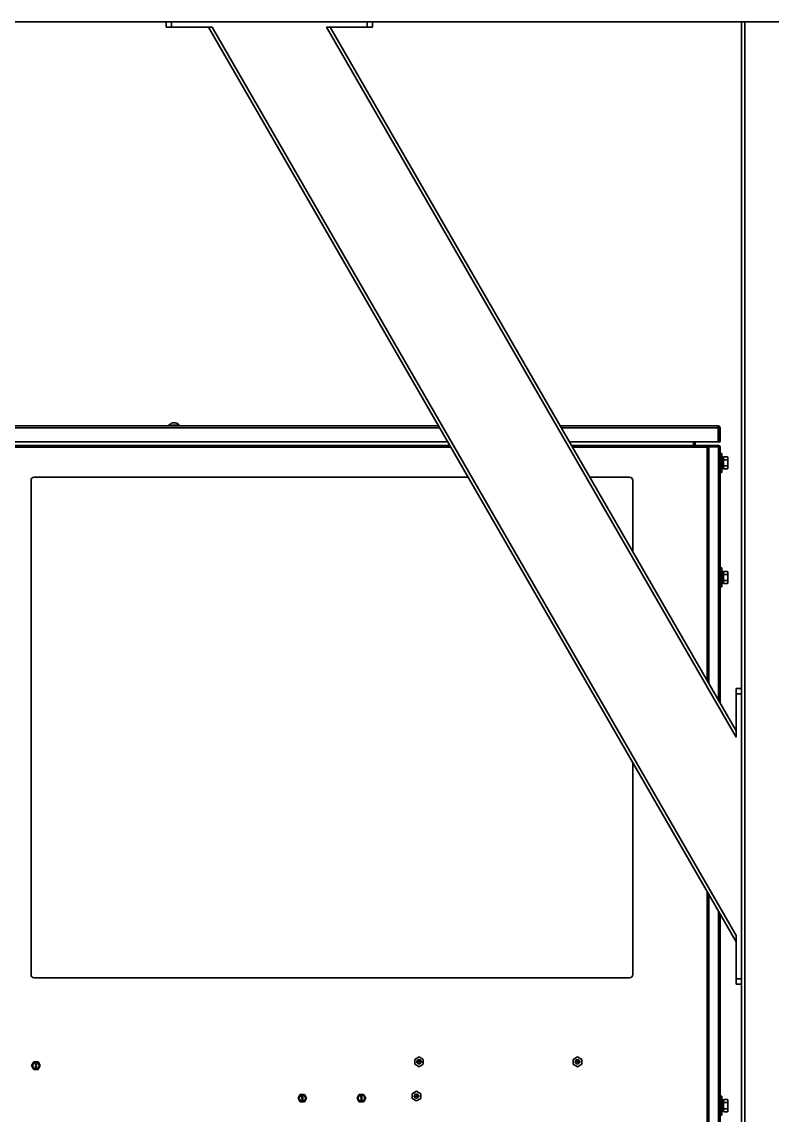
# Model space of a CAD drawing. Header units: millimetres. Extents: x 32496 to 166256, y 3504 to 23939.
# Drawn here: x 50290 to 51001, y 16687 to 17722 of the extents above; entities that cross this region are included whole.
import ezdxf

# ---------------------------------------------------------------- set-up
doc = ezdxf.new("R2010")
doc.units = ezdxf.units.MM
doc.layers.get('0').update_dxf_attribs({"lineweight": 35})

msp = doc.modelspace()

# ---------------------------------------------------------------- linework, layer by layer
at = {"linetype": 'Continuous'}
for p, q in [((52008.64, 17722.349), (40048.64, 17722.349)), ((50426.64, 17722.349), (50426.64, 17717.349)), ((50427.078, 17722.349), (50621.671, 17722.349)), ((50431.64, 17722.349), (50431.64, 17717.349)), ((50617.11, 17722.349), (50617.11, 17717.349)), ((50622.11, 17722.349), (50622.11, 17717.349)), ((51071.64, 17722.349), (50971.64, 17722.349)), ((50971.64, 17722.349), (50971.64, 17091.323)), ((50974.64, 17722.349), (50974.64, 15203.349)), ((50426.64, 17717.349), (50470.104, 17717.349)), ((50966.64, 16851.323), (50466.64, 17717.349)), ((50966.64, 16857.323), (50470.104, 17717.349)), ((50578.646, 17717.349), (50622.11, 17717.349)), ((50966.64, 17045.323), (50578.646, 17717.349)), ((50966.64, 17051.323), (50582.11, 17717.349)), ((50218.64, 17339.849), (50684.589, 17339.849)), ((50685.571, 17338.149), (50218.64, 17338.149)), ((50431.661, 17340.682), (50429.295, 17340.682)), ((50436.618, 17340.682), (50431.661, 17340.682)), ((50438.978, 17340.682), (50436.618, 17340.682)), ((50438.985, 17340.682), (50438.978, 17340.682)), ((50800.06, 17339.849), (50949.64, 17339.849)), ((50949.64, 17338.149), (50801.041, 17338.149)), ((50949.64, 17324.849), (50949.64, 17339.849)), ((50949.84, 17338.149), (50951.34, 17338.149)), ((50949.84, 17324.849), (50949.84, 17338.149)), ((50951.34, 17324.849), (50951.34, 17338.149)), ((50693.25, 17324.849), (50218.64, 17324.849)), ((50226.64, 17321.349), (50695.27, 17321.349)), ((50696.252, 17319.649), (50228.84, 17319.649)), ((50949.64, 17324.849), (50808.72, 17324.849)), ((50810.741, 17321.349), (50940.64, 17321.349)), ((50938.44, 17319.649), (50811.722, 17319.649)), ((50926.14, 17321.349), (50926.14, 17324.849)), ((50927.64, 17324.849), (50927.64, 17321.349)), ((50938.44, 17321.349), (50938.44, 17319.649)), ((50938.94, 17099.301), (50938.94, 17321.349)), ((50949.94, 17321.349), (50940.64, 17321.349)), ((50940.64, 17321.349), (50940.64, 17096.357)), ((50949.94, 17320.149), (50940.64, 17320.149)), ((50940.64, 17319.949), (50951.34, 17319.949)), ((50949.84, 17324.849), (50951.34, 17324.849)), ((50949.94, 17320.149), (50949.94, 17321.349)), ((50949.94, 17080.248), (50949.94, 17319.949)), ((50951.34, 17319.949), (50951.34, 17198.981)), ((50951.34, 17313.849), (50952.94, 17313.849)), ((50952.94, 17295.849), (50952.94, 17313.849)), ((50952.94, 17310.199), (50954.54, 17310.199)), ((50954.54, 17310.322), (50954.84, 17310.622)), ((50954.54, 17299.375), (50954.54, 17310.322)), ((50954.84, 17310.622), (50958.24, 17310.622)), ((50954.84, 17307.735), (50958.24, 17307.735)), ((50958.54, 17310.322), (50958.24, 17310.622)), ((50958.54, 17299.375), (50958.54, 17310.322)), ((50951.34, 17295.849), (50952.94, 17295.849)), ((50952.94, 17299.499), (50954.54, 17299.499)), ((50954.54, 17299.375), (50954.84, 17299.075)), ((50954.84, 17301.962), (50958.24, 17301.962)), ((50954.84, 17299.075), (50958.24, 17299.075)), ((50958.54, 17299.375), (50958.24, 17299.075)), ((50298.64, 16820.349), (50298.64, 17288.349)), ((50301.64, 17291.349), (50712.591, 17291.349)), ((50828.061, 17291.349), (50865.64, 17291.349)), ((50868.64, 17288.349), (50868.64, 17221.064)), ((50951.34, 17205.349), (50952.94, 17205.349)), ((50952.94, 17187.349), (50952.94, 17205.349)), ((50954.54, 17201.822), (50954.84, 17202.122)), ((50954.54, 17190.875), (50954.54, 17201.822)), ((50954.84, 17202.122), (50958.24, 17202.122)), ((50958.54, 17201.822), (50958.24, 17202.122)), ((50958.54, 17190.875), (50958.54, 17201.822)), ((50951.34, 17198.981), (50951.34, 17193.718)), ((50951.34, 17193.718), (50951.34, 17077.824)), ((50952.94, 17201.699), (50954.54, 17201.699)), ((50954.84, 17199.235), (50958.24, 17199.235)), ((50954.84, 17193.462), (50958.24, 17193.462)), ((50951.34, 17187.349), (50952.94, 17187.349)), ((50952.94, 17190.999), (50954.54, 17190.999)), ((50954.54, 17190.875), (50954.84, 17190.575)), ((50954.84, 17190.575), (50958.24, 17190.575)), ((50958.54, 17190.875), (50958.24, 17190.575)), ((50971.64, 17091.323), (50966.64, 17091.323)), ((50966.64, 17045.323), (50966.64, 17091.323)), ((50971.64, 17091.323), (50971.64, 16811.323)), ((50971.64, 17086.323), (50966.64, 17086.323)), ((50868.64, 17021.064), (50868.64, 16820.349)), ((50938.94, 16026.396), (50938.94, 16899.301)), ((50940.64, 16896.357), (50940.64, 16029.341)), ((50949.94, 16307.849), (50949.94, 16880.248)), ((50951.34, 16877.824), (50951.34, 16698.981)), ((50966.64, 16811.323), (50966.64, 16857.323)), ((50865.64, 16817.349), (50301.64, 16817.349)), ((50971.64, 16816.323), (50966.64, 16816.323)), ((50971.64, 16811.323), (50966.64, 16811.323)), ((50971.64, 16811.323), (50971.64, 16114.374)), ((50299.214, 16734.189), (50301.235, 16737.689)), ((50305.277, 16737.689), (50301.235, 16737.689)), ((50302.756, 16736.289), (50303.756, 16736.289)), ((50302.756, 16736.164), (50302.756, 16736.289)), ((50303.543, 16736.164), (50302.756, 16736.164)), ((50303.543, 16736.164), (50302.756, 16735.872)), ((50302.862, 16735.789), (50303.756, 16736.101)), ((50303.756, 16736.289), (50303.756, 16736.101)), ((50305.277, 16737.689), (50307.297, 16734.189)), ((50662.24, 16740.158), (50666.24, 16742.467)), ((50662.24, 16740.158), (50662.24, 16735.539)), ((50663.965, 16738.449), (50664.865, 16738.449)), ((50663.965, 16738.321), (50663.965, 16738.449)), ((50664.665, 16738.321), (50663.965, 16738.321)), ((50663.99, 16737.683), (50663.965, 16737.581)), ((50663.965, 16737.529), (50663.965, 16737.581)), ((50663.965, 16737.529), (50663.99, 16737.427)), ((50664.04, 16737.759), (50663.99, 16737.683)), ((50663.99, 16737.427), (50664.09, 16737.325)), ((50664.665, 16738.321), (50664.04, 16737.759)), ((50664.09, 16737.325), (50664.19, 16737.274)), ((50664.115, 16737.581), (50664.165, 16737.683)), ((50664.115, 16737.581), (50664.115, 16737.529)), ((50664.165, 16737.453), (50664.115, 16737.529)), ((50664.165, 16737.683), (50664.865, 16738.321)), ((50664.24, 16737.402), (50664.165, 16737.453)), ((50664.19, 16737.274), (50664.34, 16737.249)), ((50664.365, 16737.376), (50664.24, 16737.402)), ((50664.44, 16737.249), (50664.34, 16737.249)), ((50664.365, 16737.376), (50664.465, 16737.376)), ((50664.44, 16737.249), (50664.615, 16737.274)), ((50664.59, 16737.402), (50664.465, 16737.376)), ((50664.665, 16737.453), (50664.59, 16737.402)), ((50664.615, 16737.274), (50664.715, 16737.325)), ((50664.715, 16737.529), (50664.665, 16737.453)), ((50664.715, 16737.529), (50664.84, 16737.529)), ((50664.715, 16737.325), (50664.815, 16737.427)), ((50664.815, 16737.427), (50664.84, 16737.529)), ((50664.865, 16738.449), (50664.865, 16738.321)), ((50665.065, 16738.449), (50665.215, 16738.449)), ((50665.065, 16737.249), (50665.065, 16738.449)), ((50665.215, 16737.249), (50665.065, 16737.249)), ((50665.215, 16738.449), (50665.215, 16737.453)), ((50665.365, 16737.632), (50665.215, 16737.453)), ((50665.215, 16737.249), (50665.365, 16737.427)), ((50665.365, 16737.632), (50665.365, 16737.427)), ((50665.59, 16738.015), (50665.565, 16737.989)), ((50665.565, 16737.989), (50665.715, 16737.836)), ((50665.715, 16737.836), (50665.565, 16737.683)), ((50665.565, 16737.683), (50665.59, 16737.657)), ((50665.715, 16737.887), (50665.59, 16738.015)), ((50665.59, 16737.657), (50665.715, 16737.785)), ((50665.715, 16738.066), (50665.765, 16738.066)), ((50665.715, 16737.887), (50665.715, 16738.066)), ((50665.715, 16737.606), (50665.715, 16737.785)), ((50665.765, 16737.606), (50665.715, 16737.606)), ((50665.765, 16738.066), (50665.765, 16737.887)), ((50665.89, 16738.015), (50665.765, 16737.887)), ((50665.765, 16737.836), (50665.915, 16737.989)), ((50665.915, 16737.683), (50665.765, 16737.836)), ((50665.765, 16737.785), (50665.89, 16737.657)), ((50665.765, 16737.785), (50665.765, 16737.606)), ((50665.915, 16737.989), (50665.89, 16738.015)), ((50665.89, 16737.657), (50665.915, 16737.683)), ((50666.115, 16738.091), (50666.365, 16738.091)), ((50666.115, 16737.938), (50666.115, 16738.091)), ((50666.365, 16737.938), (50666.115, 16737.938)), ((50666.24, 16742.467), (50670.24, 16740.158)), ((50666.365, 16738.449), (50666.515, 16738.449)), ((50666.365, 16738.091), (50666.365, 16738.449)), ((50666.365, 16737.249), (50666.365, 16737.938)), ((50666.515, 16737.249), (50666.365, 16737.249)), ((50666.515, 16738.449), (50666.515, 16738.091)), ((50666.515, 16738.091), (50667.115, 16738.091)), ((50666.94, 16737.938), (50666.515, 16737.938)), ((50666.515, 16737.249), (50667.115, 16737.938)), ((50666.94, 16737.938), (50666.515, 16737.453)), ((50666.515, 16737.938), (50666.515, 16737.453)), ((50667.115, 16738.091), (50667.115, 16737.938)), ((50667.315, 16738.449), (50667.465, 16738.449)), ((50667.315, 16737.249), (50667.315, 16738.449)), ((50667.54, 16737.249), (50667.315, 16737.249)), ((50667.815, 16738.449), (50667.465, 16737.504)), ((50667.465, 16738.449), (50667.465, 16737.504)), ((50667.54, 16737.249), (50667.915, 16738.321)), ((50667.815, 16738.449), (50668.015, 16738.449)), ((50667.915, 16738.321), (50668.29, 16737.249)), ((50668.365, 16737.504), (50668.015, 16738.449)), ((50668.515, 16737.249), (50668.29, 16737.249)), ((50668.365, 16738.449), (50668.515, 16738.449)), ((50668.365, 16737.504), (50668.365, 16738.449)), ((50668.515, 16738.449), (50668.515, 16737.249)), ((50670.24, 16735.539), (50670.24, 16740.158)), ((50812.24, 16740.158), (50816.24, 16742.467)), ((50812.24, 16740.158), (50812.24, 16735.539)), ((50813.965, 16738.449), (50814.865, 16738.449)), ((50813.965, 16738.321), (50813.965, 16738.449)), ((50814.665, 16738.321), (50813.965, 16738.321)), ((50813.99, 16737.683), (50813.965, 16737.581)), ((50813.965, 16737.529), (50813.965, 16737.581)), ((50813.965, 16737.529), (50813.99, 16737.427)), ((50814.04, 16737.759), (50813.99, 16737.683)), ((50813.99, 16737.427), (50814.09, 16737.325)), ((50814.665, 16738.321), (50814.04, 16737.759)), ((50814.09, 16737.325), (50814.19, 16737.274)), ((50814.115, 16737.581), (50814.165, 16737.683)), ((50814.115, 16737.581), (50814.115, 16737.529)), ((50814.165, 16737.453), (50814.115, 16737.529)), ((50814.165, 16737.683), (50814.865, 16738.321)), ((50814.24, 16737.402), (50814.165, 16737.453)), ((50814.19, 16737.274), (50814.34, 16737.249)), ((50814.365, 16737.376), (50814.24, 16737.402)), ((50814.44, 16737.249), (50814.34, 16737.249)), ((50814.365, 16737.376), (50814.465, 16737.376)), ((50814.44, 16737.249), (50814.615, 16737.274)), ((50814.59, 16737.402), (50814.465, 16737.376)), ((50814.665, 16737.453), (50814.59, 16737.402)), ((50814.615, 16737.274), (50814.715, 16737.325)), ((50814.715, 16737.529), (50814.665, 16737.453)), ((50814.715, 16737.529), (50814.84, 16737.529)), ((50814.715, 16737.325), (50814.815, 16737.427)), ((50814.815, 16737.427), (50814.84, 16737.529)), ((50814.865, 16738.449), (50814.865, 16738.321)), ((50815.065, 16738.449), (50815.215, 16738.449)), ((50815.065, 16737.249), (50815.065, 16738.449)), ((50815.215, 16737.249), (50815.065, 16737.249)), ((50815.215, 16738.449), (50815.215, 16737.453)), ((50815.365, 16737.632), (50815.215, 16737.453)), ((50815.215, 16737.249), (50815.365, 16737.427)), ((50815.365, 16737.632), (50815.365, 16737.427)), ((50815.59, 16738.015), (50815.565, 16737.989)), ((50815.565, 16737.989), (50815.715, 16737.836)), ((50815.715, 16737.836), (50815.565, 16737.683)), ((50815.565, 16737.683), (50815.59, 16737.657)), ((50815.715, 16737.887), (50815.59, 16738.015)), ((50815.59, 16737.657), (50815.715, 16737.785)), ((50815.715, 16738.066), (50815.765, 16738.066)), ((50815.715, 16737.887), (50815.715, 16738.066)), ((50815.715, 16737.606), (50815.715, 16737.785)), ((50815.765, 16737.606), (50815.715, 16737.606)), ((50815.765, 16738.066), (50815.765, 16737.887)), ((50815.89, 16738.015), (50815.765, 16737.887)), ((50815.765, 16737.836), (50815.915, 16737.989)), ((50815.915, 16737.683), (50815.765, 16737.836)), ((50815.765, 16737.785), (50815.89, 16737.657)), ((50815.765, 16737.785), (50815.765, 16737.606)), ((50815.915, 16737.989), (50815.89, 16738.015)), ((50815.89, 16737.657), (50815.915, 16737.683)), ((50816.115, 16738.091), (50816.365, 16738.091)), ((50816.115, 16737.938), (50816.115, 16738.091)), ((50816.365, 16737.938), (50816.115, 16737.938)), ((50816.24, 16742.467), (50820.24, 16740.158)), ((50816.365, 16738.449), (50816.515, 16738.449)), ((50816.365, 16738.091), (50816.365, 16738.449)), ((50816.365, 16737.249), (50816.365, 16737.938)), ((50816.515, 16737.249), (50816.365, 16737.249)), ((50816.515, 16738.449), (50816.515, 16738.091)), ((50816.515, 16738.091), (50817.115, 16738.091)), ((50816.94, 16737.938), (50816.515, 16737.938)), ((50816.515, 16737.249), (50817.115, 16737.938)), ((50816.94, 16737.938), (50816.515, 16737.453)), ((50816.515, 16737.938), (50816.515, 16737.453)), ((50817.115, 16738.091), (50817.115, 16737.938)), ((50817.315, 16738.449), (50817.465, 16738.449)), ((50817.315, 16737.249), (50817.315, 16738.449)), ((50817.54, 16737.249), (50817.315, 16737.249)), ((50817.815, 16738.449), (50817.465, 16737.504)), ((50817.465, 16738.449), (50817.465, 16737.504)), ((50817.54, 16737.249), (50817.915, 16738.321)), ((50817.815, 16738.449), (50818.015, 16738.449)), ((50817.915, 16738.321), (50818.29, 16737.249)), ((50818.365, 16737.504), (50818.015, 16738.449)), ((50818.515, 16737.249), (50818.29, 16737.249)), ((50818.365, 16738.449), (50818.515, 16738.449)), ((50818.365, 16737.504), (50818.365, 16738.449)), ((50818.515, 16738.449), (50818.515, 16737.249)), ((50820.24, 16735.539), (50820.24, 16740.158)), ((50301.235, 16730.689), (50299.214, 16734.189)), ((50301.235, 16730.689), (50305.277, 16730.689)), ((50302.756, 16735.705), (50302.756, 16735.872)), ((50302.756, 16735.705), (50303.543, 16735.414)), ((50302.756, 16735.414), (50303.543, 16735.414)), ((50302.756, 16735.289), (50302.756, 16735.414)), ((50303.756, 16735.289), (50302.756, 16735.289)), ((50302.777, 16734.893), (50302.756, 16734.789)), ((50302.756, 16734.684), (50302.756, 16734.789)), ((50302.756, 16734.684), (50302.777, 16734.58)), ((50302.756, 16733.747), (50302.862, 16733.747)), ((50302.756, 16732.997), (50302.756, 16733.747)), ((50302.862, 16732.997), (50302.756, 16732.997)), ((50302.777, 16732.58), (50302.756, 16732.455)), ((50302.756, 16732.455), (50302.777, 16732.33)), ((50302.841, 16734.997), (50302.777, 16734.893)), ((50302.777, 16734.58), (50302.841, 16734.476)), ((50302.841, 16732.684), (50302.777, 16732.58)), ((50302.777, 16732.33), (50302.841, 16732.226)), ((50302.926, 16735.059), (50302.841, 16734.997)), ((50302.841, 16734.476), (50302.926, 16734.414)), ((50302.905, 16732.747), (50302.841, 16732.684)), ((50302.841, 16732.226), (50302.905, 16732.164)), ((50303.756, 16735.476), (50302.862, 16735.789)), ((50302.862, 16734.809), (50302.884, 16734.872)), ((50302.862, 16734.809), (50302.862, 16734.664)), ((50302.884, 16734.601), (50302.862, 16734.664)), ((50303.394, 16733.164), (50302.862, 16733.747)), ((50302.862, 16733.58), (50303.33, 16733.059)), ((50302.862, 16733.58), (50302.862, 16732.997)), ((50302.862, 16732.455), (50302.884, 16732.559)), ((50302.884, 16732.351), (50302.862, 16732.455)), ((50302.884, 16734.872), (50302.926, 16734.934)), ((50302.926, 16734.539), (50302.884, 16734.601)), ((50302.884, 16732.559), (50302.926, 16732.622)), ((50302.926, 16732.289), (50302.884, 16732.351)), ((50302.99, 16732.789), (50302.905, 16732.747)), ((50302.905, 16732.164), (50302.99, 16732.122)), ((50303.032, 16735.101), (50302.926, 16735.059)), ((50302.926, 16734.934), (50302.99, 16734.976)), ((50302.99, 16734.497), (50302.926, 16734.539)), ((50302.926, 16734.414), (50303.032, 16734.372)), ((50302.926, 16732.622), (50303.054, 16732.705)), ((50303.054, 16732.205), (50302.926, 16732.289)), ((50302.99, 16734.976), (50303.054, 16734.997)), ((50303.054, 16734.476), (50302.99, 16734.497)), ((50303.054, 16732.809), (50302.99, 16732.789)), ((50302.99, 16732.122), (50303.054, 16732.101)), ((50303.181, 16735.122), (50303.032, 16735.101)), ((50303.139, 16734.372), (50303.032, 16734.372)), ((50303.118, 16734.997), (50303.054, 16734.997)), ((50303.054, 16734.476), (50303.118, 16734.476)), ((50303.16, 16732.83), (50303.054, 16732.809)), ((50303.054, 16732.705), (50303.181, 16732.726)), ((50303.181, 16732.184), (50303.054, 16732.205)), ((50303.054, 16732.101), (50303.16, 16732.08)), ((50303.075, 16734.08), (50303.224, 16734.08)), ((50303.075, 16734.039), (50303.075, 16734.08)), ((50303.224, 16734.039), (50303.075, 16734.039)), ((50303.118, 16734.997), (50303.181, 16734.976)), ((50303.181, 16734.497), (50303.118, 16734.476)), ((50303.139, 16734.205), (50303.118, 16734.184)), ((50303.118, 16734.184), (50303.224, 16734.08)), ((50303.224, 16734.039), (50303.118, 16733.934)), ((50303.118, 16733.934), (50303.139, 16733.914)), ((50303.139, 16734.372), (50303.245, 16734.414)), ((50303.266, 16734.08), (50303.139, 16734.205)), ((50303.139, 16733.914), (50303.266, 16734.039)), ((50303.16, 16732.83), (50303.352, 16732.83)), ((50303.352, 16732.08), (50303.16, 16732.08)), ((50303.181, 16735.122), (50303.33, 16735.122)), ((50303.181, 16734.976), (50303.224, 16734.934)), ((50303.224, 16734.539), (50303.181, 16734.497)), ((50303.33, 16732.726), (50303.181, 16732.726)), ((50303.181, 16732.184), (50303.33, 16732.184)), ((50303.224, 16734.934), (50303.266, 16734.872)), ((50303.266, 16734.601), (50303.224, 16734.539)), ((50303.245, 16734.414), (50303.309, 16734.476)), ((50303.266, 16734.872), (50303.288, 16734.809)), ((50303.288, 16734.664), (50303.266, 16734.601)), ((50303.394, 16734.205), (50303.266, 16734.08)), ((50303.266, 16734.039), (50303.394, 16733.914)), ((50303.33, 16735.018), (50303.288, 16735.018)), ((50303.373, 16734.893), (50303.288, 16735.018)), ((50303.288, 16734.664), (50303.288, 16734.809)), ((50303.309, 16734.476), (50303.373, 16734.58)), ((50303.309, 16734.08), (50303.415, 16734.184)), ((50303.309, 16734.08), (50303.458, 16734.08)), ((50303.458, 16734.039), (50303.309, 16734.039)), ((50303.415, 16733.934), (50303.309, 16734.039)), ((50303.479, 16735.101), (50303.33, 16735.122)), ((50303.33, 16735.018), (50303.458, 16734.997)), ((50303.33, 16733.059), (50303.394, 16733.018)), ((50303.33, 16732.726), (50303.458, 16732.705)), ((50303.458, 16732.205), (50303.33, 16732.184)), ((50303.458, 16732.809), (50303.352, 16732.83)), ((50303.352, 16732.08), (50303.458, 16732.101)), ((50303.394, 16734.789), (50303.373, 16734.893)), ((50303.373, 16734.58), (50303.394, 16734.684)), ((50303.394, 16734.789), (50303.394, 16734.684)), ((50303.415, 16734.184), (50303.394, 16734.205)), ((50303.394, 16733.914), (50303.415, 16733.934)), ((50303.479, 16733.122), (50303.394, 16733.164)), ((50303.394, 16733.018), (50303.479, 16732.997)), ((50303.458, 16734.997), (50303.522, 16734.976)), ((50303.458, 16734.08), (50303.458, 16734.039)), ((50303.522, 16732.789), (50303.458, 16732.809)), ((50303.458, 16732.705), (50303.586, 16732.622)), ((50303.586, 16732.289), (50303.458, 16732.205)), ((50303.458, 16732.101), (50303.522, 16732.122)), ((50303.586, 16735.059), (50303.479, 16735.101)), ((50303.479, 16733.122), (50303.522, 16733.122)), ((50303.522, 16732.997), (50303.479, 16732.997)), ((50303.522, 16734.976), (50303.586, 16734.934)), ((50303.586, 16734.559), (50303.522, 16734.518)), ((50303.522, 16734.414), (50303.522, 16734.518)), ((50303.522, 16734.414), (50303.586, 16734.434)), ((50303.607, 16733.705), (50303.522, 16733.726)), ((50303.522, 16733.622), (50303.522, 16733.726)), ((50303.522, 16733.622), (50303.586, 16733.58)), ((50303.586, 16733.164), (50303.522, 16733.122)), ((50303.522, 16732.997), (50303.607, 16733.018)), ((50303.607, 16732.747), (50303.522, 16732.789)), ((50303.522, 16732.122), (50303.607, 16732.164)), ((50303.671, 16734.997), (50303.586, 16735.059)), ((50303.586, 16734.934), (50303.628, 16734.872)), ((50303.628, 16734.622), (50303.586, 16734.559)), ((50303.586, 16734.434), (50303.671, 16734.497)), ((50303.586, 16733.58), (50303.628, 16733.518)), ((50303.628, 16733.226), (50303.586, 16733.164)), ((50303.586, 16732.622), (50303.628, 16732.559)), ((50303.628, 16732.351), (50303.586, 16732.289)), ((50303.692, 16733.622), (50303.607, 16733.705)), ((50303.607, 16733.018), (50303.692, 16733.101)), ((50303.671, 16732.684), (50303.607, 16732.747)), ((50303.607, 16732.164), (50303.671, 16732.226)), ((50303.628, 16734.872), (50303.649, 16734.809)), ((50303.649, 16734.684), (50303.628, 16734.622)), ((50303.628, 16733.518), (50303.649, 16733.414)), ((50303.649, 16733.33), (50303.628, 16733.226)), ((50303.628, 16732.559), (50303.649, 16732.455)), ((50303.649, 16732.455), (50303.628, 16732.351)), ((50303.649, 16734.684), (50303.649, 16734.809)), ((50303.649, 16733.33), (50303.649, 16733.414)), ((50303.735, 16734.893), (50303.671, 16734.997)), ((50303.671, 16734.497), (50303.735, 16734.601)), ((50303.735, 16732.58), (50303.671, 16732.684)), ((50303.671, 16732.226), (50303.735, 16732.33)), ((50303.735, 16733.539), (50303.692, 16733.622)), ((50303.692, 16733.101), (50303.735, 16733.184)), ((50303.756, 16734.789), (50303.735, 16734.893)), ((50303.735, 16734.601), (50303.756, 16734.705)), ((50303.756, 16733.393), (50303.735, 16733.539)), ((50303.735, 16733.184), (50303.756, 16733.309)), ((50303.756, 16732.455), (50303.735, 16732.58)), ((50303.735, 16732.33), (50303.756, 16732.455)), ((50303.756, 16735.476), (50303.756, 16735.289)), ((50303.756, 16734.789), (50303.756, 16734.705)), ((50303.756, 16733.393), (50303.756, 16733.309)), ((50307.297, 16734.189), (50305.277, 16730.689)), ((50666.24, 16733.23), (50662.24, 16735.539)), ((50670.24, 16735.539), (50666.24, 16733.23)), ((50816.24, 16733.23), (50812.24, 16735.539)), ((50820.24, 16735.539), (50816.24, 16733.23)), ((50551.598, 16703.349), (50553.619, 16706.849)), ((50557.66, 16706.849), (50553.619, 16706.849)), ((50554.99, 16705.549), (50556.29, 16705.549)), ((50554.99, 16705.386), (50554.99, 16705.549)), ((50556.013, 16705.386), (50554.99, 16705.386)), ((50556.013, 16705.386), (50554.99, 16705.007)), ((50554.99, 16704.79), (50554.99, 16705.007)), ((50555.128, 16704.899), (50556.29, 16705.305)), ((50556.29, 16705.549), (50556.29, 16705.305)), ((50557.66, 16706.849), (50559.681, 16703.349)), ((50607.598, 16703.349), (50609.619, 16706.849)), ((50613.66, 16706.849), (50609.619, 16706.849)), ((50610.99, 16705.549), (50612.29, 16705.549)), ((50610.99, 16705.386), (50610.99, 16705.549)), ((50612.013, 16705.386), (50610.99, 16705.386)), ((50612.013, 16705.386), (50610.99, 16705.007)), ((50610.99, 16704.79), (50610.99, 16705.007)), ((50611.128, 16704.899), (50612.29, 16705.305)), ((50612.29, 16705.549), (50612.29, 16705.305)), ((50613.66, 16706.849), (50615.681, 16703.349)), ((50659.74, 16707.658), (50663.74, 16709.967)), ((50659.74, 16707.658), (50659.74, 16703.039)), ((50661.465, 16705.949), (50662.365, 16705.949)), ((50661.465, 16705.821), (50661.465, 16705.949)), ((50662.165, 16705.821), (50661.465, 16705.821)), ((50661.49, 16705.183), (50661.465, 16705.081)), ((50661.465, 16705.029), (50661.465, 16705.081)), ((50661.465, 16705.029), (50661.49, 16704.927)), ((50661.54, 16705.259), (50661.49, 16705.183)), ((50661.49, 16704.927), (50661.59, 16704.825)), ((50662.165, 16705.821), (50661.54, 16705.259)), ((50661.615, 16705.081), (50661.665, 16705.183)), ((50661.615, 16705.081), (50661.615, 16705.029)), ((50661.665, 16704.953), (50661.615, 16705.029)), ((50661.665, 16705.183), (50662.365, 16705.821)), ((50661.74, 16704.902), (50661.665, 16704.953)), ((50661.865, 16704.876), (50661.74, 16704.902)), ((50662.09, 16704.902), (50661.965, 16704.876)), ((50662.165, 16704.953), (50662.09, 16704.902)), ((50662.215, 16705.029), (50662.165, 16704.953)), ((50662.215, 16705.029), (50662.34, 16705.029)), ((50662.215, 16704.825), (50662.315, 16704.927)), ((50662.315, 16704.927), (50662.34, 16705.029)), ((50662.365, 16705.949), (50662.365, 16705.821)), ((50662.565, 16705.949), (50662.715, 16705.949)), ((50662.565, 16704.749), (50662.565, 16705.949)), ((50662.715, 16705.949), (50662.715, 16704.953)), ((50662.865, 16705.132), (50662.715, 16704.953)), ((50662.715, 16704.749), (50662.865, 16704.927)), ((50662.865, 16705.132), (50662.865, 16704.927)), ((50663.09, 16705.515), (50663.065, 16705.489)), ((50663.065, 16705.489), (50663.215, 16705.336)), ((50663.215, 16705.336), (50663.065, 16705.183)), ((50663.065, 16705.183), (50663.09, 16705.157)), ((50663.215, 16705.387), (50663.09, 16705.515)), ((50663.09, 16705.157), (50663.215, 16705.285)), ((50663.215, 16705.566), (50663.265, 16705.566)), ((50663.215, 16705.387), (50663.215, 16705.566)), ((50663.215, 16705.106), (50663.215, 16705.285)), ((50663.265, 16705.106), (50663.215, 16705.106)), ((50663.265, 16705.566), (50663.265, 16705.387)), ((50663.39, 16705.515), (50663.265, 16705.387)), ((50663.265, 16705.336), (50663.415, 16705.489)), ((50663.415, 16705.183), (50663.265, 16705.336)), ((50663.265, 16705.285), (50663.39, 16705.157)), ((50663.265, 16705.285), (50663.265, 16705.106)), ((50663.415, 16705.489), (50663.39, 16705.515)), ((50663.39, 16705.157), (50663.415, 16705.183)), ((50663.615, 16705.591), (50663.865, 16705.591)), ((50663.615, 16705.438), (50663.615, 16705.591)), ((50663.865, 16705.438), (50663.615, 16705.438)), ((50663.74, 16709.967), (50667.74, 16707.658)), ((50663.865, 16705.949), (50664.015, 16705.949)), ((50663.865, 16705.591), (50663.865, 16705.949)), ((50663.865, 16704.749), (50663.865, 16705.438)), ((50664.015, 16705.949), (50664.015, 16705.591)), ((50664.015, 16705.591), (50664.615, 16705.591)), ((50664.44, 16705.438), (50664.015, 16705.438)), ((50664.015, 16704.749), (50664.615, 16705.438)), ((50664.44, 16705.438), (50664.015, 16704.953)), ((50664.015, 16705.438), (50664.015, 16704.953)), ((50664.615, 16705.591), (50664.615, 16705.438)), ((50664.815, 16705.949), (50664.965, 16705.949)), ((50664.815, 16704.749), (50664.815, 16705.949)), ((50665.315, 16705.949), (50664.965, 16705.004)), ((50664.965, 16705.949), (50664.965, 16705.004)), ((50665.04, 16704.749), (50665.415, 16705.821)), ((50665.315, 16705.949), (50665.515, 16705.949)), ((50665.415, 16705.821), (50665.79, 16704.749)), ((50665.865, 16705.004), (50665.515, 16705.949)), ((50665.865, 16705.949), (50666.015, 16705.949)), ((50665.865, 16705.004), (50665.865, 16705.949)), ((50666.015, 16705.949), (50666.015, 16704.749)), ((50667.74, 16703.039), (50667.74, 16707.658)), ((50951.34, 16705.349), (50952.94, 16705.349)), ((50952.94, 16687.349), (50952.94, 16705.349)), ((50553.619, 16699.849), (50551.598, 16703.349)), ((50553.619, 16699.849), (50557.66, 16699.849)), ((50554.99, 16704.79), (50556.013, 16704.411)), ((50554.99, 16704.411), (50556.013, 16704.411)), ((50554.99, 16704.249), (50554.99, 16704.411)), ((50556.29, 16704.249), (50554.99, 16704.249)), ((50555.017, 16703.734), (50554.99, 16703.599)), ((50554.99, 16703.463), (50554.99, 16703.599)), ((50554.99, 16703.463), (50555.017, 16703.328)), ((50554.99, 16702.082), (50556.068, 16702.082)), ((50554.99, 16701.919), (50554.99, 16702.082)), ((50556.29, 16701.919), (50554.99, 16701.919)), ((50554.99, 16701.703), (50555.128, 16701.703)), ((50554.99, 16700.728), (50554.99, 16701.703)), ((50555.128, 16700.728), (50554.99, 16700.728)), ((50555.1, 16703.869), (50555.017, 16703.734)), ((50555.017, 16703.328), (50555.1, 16703.192)), ((50555.211, 16703.951), (50555.1, 16703.869)), ((50555.1, 16703.192), (50555.211, 16703.111)), ((50556.29, 16704.492), (50555.128, 16704.899)), ((50555.128, 16703.626), (50555.156, 16703.707)), ((50555.128, 16703.626), (50555.128, 16703.436)), ((50555.156, 16703.355), (50555.128, 16703.436)), ((50555.82, 16700.944), (50555.128, 16701.703)), ((50555.128, 16701.486), (50555.737, 16700.809)), ((50555.128, 16701.486), (50555.128, 16700.728)), ((50555.156, 16703.707), (50555.211, 16703.788)), ((50555.211, 16703.274), (50555.156, 16703.355)), ((50555.349, 16704.005), (50555.211, 16703.951)), ((50555.211, 16703.788), (50555.294, 16703.842)), ((50555.294, 16703.219), (50555.211, 16703.274)), ((50555.211, 16703.111), (50555.349, 16703.057)), ((50555.294, 16703.842), (50555.377, 16703.869)), ((50555.377, 16703.192), (50555.294, 16703.219)), ((50555.543, 16704.032), (50555.349, 16704.005)), ((50555.488, 16703.057), (50555.349, 16703.057)), ((50555.46, 16703.869), (50555.377, 16703.869)), ((50555.377, 16703.192), (50555.46, 16703.192)), ((50555.405, 16702.678), (50555.598, 16702.678)), ((50555.405, 16702.624), (50555.405, 16702.678)), ((50555.598, 16702.624), (50555.405, 16702.624)), ((50555.46, 16703.869), (50555.543, 16703.842)), ((50555.543, 16703.219), (50555.46, 16703.192)), ((50555.488, 16702.84), (50555.46, 16702.813)), ((50555.46, 16702.813), (50555.598, 16702.678)), ((50555.598, 16702.624), (50555.46, 16702.488)), ((50555.46, 16702.488), (50555.488, 16702.461)), ((50555.488, 16703.057), (50555.626, 16703.111)), ((50555.654, 16702.678), (50555.488, 16702.84)), ((50555.488, 16702.461), (50555.654, 16702.624)), ((50555.543, 16704.032), (50555.737, 16704.032)), ((50555.543, 16703.842), (50555.598, 16703.788)), ((50555.598, 16703.274), (50555.543, 16703.219)), ((50555.598, 16703.788), (50555.654, 16703.707)), ((50555.654, 16703.355), (50555.598, 16703.274)), ((50555.626, 16703.111), (50555.709, 16703.192)), ((50555.654, 16703.707), (50555.681, 16703.626)), ((50555.681, 16703.436), (50555.654, 16703.355)), ((50555.82, 16702.84), (50555.654, 16702.678)), ((50555.654, 16702.624), (50555.82, 16702.461)), ((50555.737, 16703.897), (50555.681, 16703.897)), ((50555.792, 16703.734), (50555.681, 16703.897)), ((50555.681, 16703.436), (50555.681, 16703.626)), ((50555.709, 16703.192), (50555.792, 16703.328)), ((50555.709, 16702.678), (50555.847, 16702.813)), ((50555.709, 16702.678), (50555.903, 16702.678)), ((50555.903, 16702.624), (50555.709, 16702.624)), ((50555.847, 16702.488), (50555.709, 16702.624)), ((50555.93, 16704.005), (50555.737, 16704.032)), ((50555.737, 16703.897), (50555.903, 16703.869)), ((50555.737, 16700.809), (50555.82, 16700.755)), ((50555.82, 16703.599), (50555.792, 16703.734)), ((50555.792, 16703.328), (50555.82, 16703.463)), ((50555.82, 16703.599), (50555.82, 16703.463)), ((50555.847, 16702.813), (50555.82, 16702.84)), ((50555.82, 16702.461), (50555.847, 16702.488)), ((50555.93, 16700.89), (50555.82, 16700.944)), ((50555.82, 16700.755), (50555.93, 16700.728)), ((50555.875, 16702.244), (50556.096, 16702.244)), ((50555.875, 16702.244), (50556.068, 16702.082)), ((50555.903, 16703.869), (50555.986, 16703.842)), ((50555.903, 16702.678), (50555.903, 16702.624)), ((50556.068, 16703.951), (50555.93, 16704.005)), ((50555.93, 16700.89), (50555.986, 16700.89)), ((50555.986, 16700.728), (50555.93, 16700.728)), ((50555.986, 16703.842), (50556.068, 16703.788)), ((50556.068, 16703.301), (50555.986, 16703.247)), ((50555.986, 16703.111), (50555.986, 16703.247)), ((50555.986, 16703.111), (50556.068, 16703.138)), ((50556.096, 16701.649), (50555.986, 16701.676)), ((50555.986, 16701.54), (50555.986, 16701.676)), ((50555.986, 16701.54), (50556.068, 16701.486)), ((50556.068, 16700.944), (50555.986, 16700.89)), ((50555.986, 16700.728), (50556.096, 16700.755)), ((50556.179, 16703.869), (50556.068, 16703.951)), ((50556.068, 16703.788), (50556.124, 16703.707)), ((50556.124, 16703.382), (50556.068, 16703.301)), ((50556.068, 16703.138), (50556.179, 16703.219)), ((50556.068, 16701.486), (50556.124, 16701.405)), ((50556.124, 16701.026), (50556.068, 16700.944)), ((50556.29, 16702.082), (50556.096, 16702.244)), ((50556.207, 16701.54), (50556.096, 16701.649)), ((50556.096, 16700.755), (50556.207, 16700.863)), ((50556.124, 16703.707), (50556.151, 16703.626)), ((50556.151, 16703.463), (50556.124, 16703.382)), ((50556.124, 16701.405), (50556.151, 16701.269)), ((50556.151, 16701.161), (50556.124, 16701.026)), ((50556.151, 16703.463), (50556.151, 16703.626)), ((50556.151, 16701.161), (50556.151, 16701.269)), ((50556.262, 16703.734), (50556.179, 16703.869)), ((50556.179, 16703.219), (50556.262, 16703.355)), ((50556.262, 16701.432), (50556.207, 16701.54)), ((50556.207, 16700.863), (50556.262, 16700.972)), ((50556.29, 16703.599), (50556.262, 16703.734)), ((50556.262, 16703.355), (50556.29, 16703.49)), ((50556.29, 16701.242), (50556.262, 16701.432)), ((50556.262, 16700.972), (50556.29, 16701.134)), ((50556.29, 16704.492), (50556.29, 16704.249)), ((50556.29, 16703.599), (50556.29, 16703.49)), ((50556.29, 16702.082), (50556.29, 16701.919)), ((50556.29, 16701.242), (50556.29, 16701.134)), ((50559.681, 16703.349), (50557.66, 16699.849)), ((50609.619, 16699.849), (50607.598, 16703.349)), ((50609.619, 16699.849), (50613.66, 16699.849)), ((50610.99, 16704.79), (50612.013, 16704.411)), ((50610.99, 16704.411), (50612.013, 16704.411)), ((50610.99, 16704.249), (50610.99, 16704.411)), ((50612.29, 16704.249), (50610.99, 16704.249)), ((50611.017, 16703.734), (50610.99, 16703.599)), ((50610.99, 16703.463), (50610.99, 16703.599)), ((50610.99, 16703.463), (50611.017, 16703.328)), ((50610.99, 16702.082), (50612.068, 16702.082)), ((50610.99, 16701.919), (50610.99, 16702.082)), ((50612.29, 16701.919), (50610.99, 16701.919)), ((50610.99, 16701.703), (50611.128, 16701.703)), ((50610.99, 16700.728), (50610.99, 16701.703)), ((50611.128, 16700.728), (50610.99, 16700.728)), ((50611.1, 16703.869), (50611.017, 16703.734)), ((50611.017, 16703.328), (50611.1, 16703.192)), ((50611.211, 16703.951), (50611.1, 16703.869)), ((50611.1, 16703.192), (50611.211, 16703.111)), ((50612.29, 16704.492), (50611.128, 16704.899)), ((50611.128, 16703.626), (50611.156, 16703.707)), ((50611.128, 16703.626), (50611.128, 16703.436)), ((50611.156, 16703.355), (50611.128, 16703.436)), ((50611.82, 16700.944), (50611.128, 16701.703)), ((50611.128, 16701.486), (50611.737, 16700.809)), ((50611.128, 16701.486), (50611.128, 16700.728)), ((50611.156, 16703.707), (50611.211, 16703.788)), ((50611.211, 16703.274), (50611.156, 16703.355)), ((50611.349, 16704.005), (50611.211, 16703.951)), ((50611.211, 16703.788), (50611.294, 16703.842)), ((50611.294, 16703.219), (50611.211, 16703.274)), ((50611.211, 16703.111), (50611.349, 16703.057)), ((50611.294, 16703.842), (50611.377, 16703.869)), ((50611.377, 16703.192), (50611.294, 16703.219)), ((50611.543, 16704.032), (50611.349, 16704.005)), ((50611.488, 16703.057), (50611.349, 16703.057)), ((50611.46, 16703.869), (50611.377, 16703.869)), ((50611.377, 16703.192), (50611.46, 16703.192)), ((50611.405, 16702.678), (50611.598, 16702.678)), ((50611.405, 16702.624), (50611.405, 16702.678)), ((50611.598, 16702.624), (50611.405, 16702.624)), ((50611.46, 16703.869), (50611.543, 16703.842)), ((50611.543, 16703.219), (50611.46, 16703.192)), ((50611.488, 16702.84), (50611.46, 16702.813)), ((50611.46, 16702.813), (50611.598, 16702.678)), ((50611.598, 16702.624), (50611.46, 16702.488)), ((50611.46, 16702.488), (50611.488, 16702.461)), ((50611.488, 16703.057), (50611.626, 16703.111)), ((50611.654, 16702.678), (50611.488, 16702.84)), ((50611.488, 16702.461), (50611.654, 16702.624)), ((50611.543, 16704.032), (50611.737, 16704.032)), ((50611.543, 16703.842), (50611.598, 16703.788)), ((50611.598, 16703.274), (50611.543, 16703.219)), ((50611.598, 16703.788), (50611.654, 16703.707)), ((50611.654, 16703.355), (50611.598, 16703.274)), ((50611.626, 16703.111), (50611.709, 16703.192)), ((50611.654, 16703.707), (50611.681, 16703.626)), ((50611.681, 16703.436), (50611.654, 16703.355)), ((50611.82, 16702.84), (50611.654, 16702.678)), ((50611.654, 16702.624), (50611.82, 16702.461)), ((50611.737, 16703.897), (50611.681, 16703.897)), ((50611.792, 16703.734), (50611.681, 16703.897)), ((50611.681, 16703.436), (50611.681, 16703.626)), ((50611.709, 16703.192), (50611.792, 16703.328)), ((50611.709, 16702.678), (50611.847, 16702.813)), ((50611.709, 16702.678), (50611.903, 16702.678)), ((50611.903, 16702.624), (50611.709, 16702.624)), ((50611.847, 16702.488), (50611.709, 16702.624)), ((50611.93, 16704.005), (50611.737, 16704.032)), ((50611.737, 16703.897), (50611.903, 16703.869)), ((50611.737, 16700.809), (50611.82, 16700.755)), ((50611.82, 16703.599), (50611.792, 16703.734)), ((50611.792, 16703.328), (50611.82, 16703.463)), ((50611.82, 16703.599), (50611.82, 16703.463)), ((50611.847, 16702.813), (50611.82, 16702.84)), ((50611.82, 16702.461), (50611.847, 16702.488)), ((50611.93, 16700.89), (50611.82, 16700.944)), ((50611.82, 16700.755), (50611.93, 16700.728)), ((50611.875, 16702.244), (50612.096, 16702.244)), ((50611.875, 16702.244), (50612.068, 16702.082)), ((50611.903, 16703.869), (50611.986, 16703.842)), ((50611.903, 16702.678), (50611.903, 16702.624)), ((50612.068, 16703.951), (50611.93, 16704.005)), ((50611.93, 16700.89), (50611.986, 16700.89)), ((50611.986, 16700.728), (50611.93, 16700.728)), ((50611.986, 16703.842), (50612.068, 16703.788)), ((50612.068, 16703.301), (50611.986, 16703.247)), ((50611.986, 16703.111), (50611.986, 16703.247)), ((50611.986, 16703.111), (50612.068, 16703.138)), ((50612.096, 16701.649), (50611.986, 16701.676)), ((50611.986, 16701.54), (50611.986, 16701.676)), ((50611.986, 16701.54), (50612.068, 16701.486)), ((50612.068, 16700.944), (50611.986, 16700.89)), ((50611.986, 16700.728), (50612.096, 16700.755)), ((50612.179, 16703.869), (50612.068, 16703.951)), ((50612.068, 16703.788), (50612.124, 16703.707)), ((50612.124, 16703.382), (50612.068, 16703.301)), ((50612.068, 16703.138), (50612.179, 16703.219)), ((50612.068, 16701.486), (50612.124, 16701.405)), ((50612.124, 16701.026), (50612.068, 16700.944)), ((50612.29, 16702.082), (50612.096, 16702.244)), ((50612.207, 16701.54), (50612.096, 16701.649)), ((50612.096, 16700.755), (50612.207, 16700.863)), ((50612.124, 16703.707), (50612.151, 16703.626)), ((50612.151, 16703.463), (50612.124, 16703.382)), ((50612.124, 16701.405), (50612.151, 16701.269)), ((50612.151, 16701.161), (50612.124, 16701.026)), ((50612.151, 16703.463), (50612.151, 16703.626)), ((50612.151, 16701.161), (50612.151, 16701.269)), ((50612.262, 16703.734), (50612.179, 16703.869)), ((50612.179, 16703.219), (50612.262, 16703.355)), ((50612.262, 16701.432), (50612.207, 16701.54)), ((50612.207, 16700.863), (50612.262, 16700.972)), ((50612.29, 16703.599), (50612.262, 16703.734)), ((50612.262, 16703.355), (50612.29, 16703.49)), ((50612.29, 16701.242), (50612.262, 16701.432)), ((50612.262, 16700.972), (50612.29, 16701.134)), ((50612.29, 16704.492), (50612.29, 16704.249)), ((50612.29, 16703.599), (50612.29, 16703.49)), ((50612.29, 16702.082), (50612.29, 16701.919)), ((50612.29, 16701.242), (50612.29, 16701.134)), ((50615.681, 16703.349), (50613.66, 16699.849)), ((50663.74, 16700.73), (50659.74, 16703.039)), ((50661.59, 16704.825), (50661.69, 16704.774)), ((50661.69, 16704.774), (50661.84, 16704.749)), ((50661.94, 16704.749), (50661.84, 16704.749)), ((50661.865, 16704.876), (50661.965, 16704.876)), ((50661.94, 16704.749), (50662.115, 16704.774)), ((50662.115, 16704.774), (50662.215, 16704.825)), ((50662.715, 16704.749), (50662.565, 16704.749)), ((50667.74, 16703.039), (50663.74, 16700.73)), ((50664.015, 16704.749), (50663.865, 16704.749)), ((50665.04, 16704.749), (50664.815, 16704.749)), ((50666.015, 16704.749), (50665.79, 16704.749)), ((50951.34, 16698.981), (50951.34, 16693.718)), ((50952.94, 16701.699), (50954.54, 16701.699)), ((50954.54, 16701.822), (50954.84, 16702.122)), ((50954.54, 16690.875), (50954.54, 16701.822)), ((50954.84, 16702.122), (50958.24, 16702.122)), ((50954.84, 16699.235), (50958.24, 16699.235)), ((50958.54, 16701.822), (50958.24, 16702.122)), ((50958.54, 16690.875), (50958.54, 16701.822)), ((50951.34, 16693.718), (50951.34, 16448.981)), ((50951.34, 16687.349), (50952.94, 16687.349)), ((50952.94, 16690.999), (50954.54, 16690.999)), ((50954.54, 16690.875), (50954.84, 16690.575)), ((50954.84, 16693.462), (50958.24, 16693.462)), ((50954.84, 16690.575), (50958.24, 16690.575)), ((50958.54, 16690.875), (50958.24, 16690.575))]:
    msp.add_line(p, q, dxfattribs=at)
for centre, radius in [((50303.256, 16734.189), 3), ((50666.24, 16737.849), 2), ((50816.24, 16737.849), 2), ((50555.64, 16703.349), 3), ((50611.64, 16703.349), 3), ((50663.74, 16705.349), 2)]:
    msp.add_circle(centre, radius, dxfattribs=at)
for centre, radius, start, end in [((50427.432, 17342.349), 2.5, 270, 318.189685), ((50434.14, 17336.349), 6.5, 41.810315, 138.189685), ((50440.848, 17342.349), 2.5, 221.810315, 270), ((50949.64, 17338.149), 1.7, 0, 90), ((50949.64, 17338.149), 0.2, 0, 90), ((50949.94, 17319.949), 1.4, 0, 90), ((50949.94, 17319.949), 0.2, 0, 90), ((50955.782, 17308.048), 3.555, 39.136448, 39.501324), ((50957.298, 17301.65), 3.556, 219.136441, 219.500776), ((50301.64, 17288.349), 3, 90, 180), ((50865.64, 17288.349), 3, 0, 90), ((50955.782, 17199.548), 3.555, 39.136448, 39.501324), ((50957.298, 17193.15), 3.556, 219.136441, 219.500776), ((50301.64, 16820.349), 3, 180, 270), ((50865.64, 16820.349), 3, 270, 0), ((50955.782, 16699.548), 3.555, 39.136448, 39.501324), ((50957.298, 16693.15), 3.556, 219.136441, 219.500776)]:
    msp.add_arc(centre, radius, start, end, dxfattribs=at)
for points, knots in [([(50954.54, 17310.292), (50954.563, 17310.32), (50954.658, 17310.434), (50954.76, 17310.543), (50954.84, 17310.622)], [0, 0, 0, 0, 0.24455847, 1, 1, 1, 1]), ([(50954.84, 17307.735), (50954.813, 17307.762), (50954.709, 17307.868), (50954.61, 17307.979), (50954.54, 17308.065)], [0, 0, 0, 0, 0.25535242, 1, 1, 1, 1]), ([(50958.525, 17310.31), (50958.503, 17310.336), (50958.412, 17310.444), (50958.315, 17310.547), (50958.24, 17310.622)], [0, 0, 0, 0, 0.24487813, 1, 1, 1, 1]), ([(50958.24, 17307.735), (50958.267, 17307.762), (50958.371, 17307.868), (50958.47, 17307.979), (50958.54, 17308.065)], [0, 0, 0, 0, 0.25535323, 1, 1, 1, 1]), ([(50954.54, 17301.632), (50954.563, 17301.66), (50954.658, 17301.774), (50954.76, 17301.882), (50954.84, 17301.962)], [0, 0, 0, 0, 0.24455847, 1, 1, 1, 1]), ([(50954.84, 17299.075), (50954.814, 17299.101), (50954.716, 17299.201), (50954.621, 17299.306), (50954.554, 17299.388)], [0, 0, 0, 0, 0.25504082, 1, 1, 1, 1]), ([(50958.54, 17301.632), (50958.517, 17301.66), (50958.421, 17301.774), (50958.319, 17301.882), (50958.24, 17301.962)], [0, 0, 0, 0, 0.24455845, 1, 1, 1, 1]), ([(50958.24, 17299.075), (50958.267, 17299.102), (50958.371, 17299.208), (50958.47, 17299.319), (50958.54, 17299.405)], [0, 0, 0, 0, 0.25535323, 1, 1, 1, 1]), ([(50954.54, 17201.792), (50954.563, 17201.82), (50954.658, 17201.934), (50954.76, 17202.043), (50954.84, 17202.122)], [0, 0, 0, 0, 0.24455847, 1, 1, 1, 1]), ([(50958.525, 17201.81), (50958.503, 17201.836), (50958.412, 17201.944), (50958.315, 17202.047), (50958.24, 17202.122)], [0, 0, 0, 0, 0.24487813, 1, 1, 1, 1]), ([(50954.84, 17199.235), (50954.813, 17199.262), (50954.709, 17199.368), (50954.61, 17199.479), (50954.54, 17199.565)], [0, 0, 0, 0, 0.25535242, 1, 1, 1, 1]), ([(50954.54, 17193.132), (50954.563, 17193.16), (50954.658, 17193.274), (50954.76, 17193.382), (50954.84, 17193.462)], [0, 0, 0, 0, 0.24455847, 1, 1, 1, 1]), ([(50958.24, 17199.235), (50958.267, 17199.262), (50958.371, 17199.368), (50958.47, 17199.479), (50958.54, 17199.565)], [0, 0, 0, 0, 0.25535323, 1, 1, 1, 1]), ([(50958.54, 17193.132), (50958.517, 17193.16), (50958.421, 17193.274), (50958.319, 17193.382), (50958.24, 17193.462)], [0, 0, 0, 0, 0.24455845, 1, 1, 1, 1]), ([(50954.84, 17190.575), (50954.814, 17190.601), (50954.716, 17190.701), (50954.621, 17190.806), (50954.554, 17190.888)], [0, 0, 0, 0, 0.25504082, 1, 1, 1, 1]), ([(50958.24, 17190.575), (50958.267, 17190.602), (50958.371, 17190.708), (50958.47, 17190.819), (50958.54, 17190.905)], [0, 0, 0, 0, 0.25535323, 1, 1, 1, 1]), ([(50954.54, 16701.792), (50954.563, 16701.82), (50954.658, 16701.934), (50954.76, 16702.043), (50954.84, 16702.122)], [0, 0, 0, 0, 0.24455847, 1, 1, 1, 1]), ([(50954.84, 16699.235), (50954.813, 16699.262), (50954.709, 16699.368), (50954.61, 16699.479), (50954.54, 16699.565)], [0, 0, 0, 0, 0.25535242, 1, 1, 1, 1]), ([(50958.525, 16701.81), (50958.503, 16701.836), (50958.412, 16701.944), (50958.315, 16702.047), (50958.24, 16702.122)], [0, 0, 0, 0, 0.24487813, 1, 1, 1, 1]), ([(50958.24, 16699.235), (50958.267, 16699.262), (50958.371, 16699.368), (50958.47, 16699.479), (50958.54, 16699.565)], [0, 0, 0, 0, 0.25535323, 1, 1, 1, 1]), ([(50954.54, 16693.132), (50954.563, 16693.16), (50954.658, 16693.274), (50954.76, 16693.382), (50954.84, 16693.462)], [0, 0, 0, 0, 0.24455847, 1, 1, 1, 1]), ([(50954.84, 16690.575), (50954.814, 16690.601), (50954.716, 16690.701), (50954.621, 16690.806), (50954.554, 16690.888)], [0, 0, 0, 0, 0.25504082, 1, 1, 1, 1]), ([(50958.54, 16693.132), (50958.517, 16693.16), (50958.421, 16693.274), (50958.319, 16693.382), (50958.24, 16693.462)], [0, 0, 0, 0, 0.24455845, 1, 1, 1, 1]), ([(50958.24, 16690.575), (50958.267, 16690.602), (50958.371, 16690.708), (50958.47, 16690.819), (50958.54, 16690.905)], [0, 0, 0, 0, 0.25535323, 1, 1, 1, 1])]:
    msp.add_open_spline(points, degree=3, knots=knots, dxfattribs=at)
for points in [[(50954.54, 17307.076), (50954.631, 17307.299), (50954.732, 17307.519), (50954.84, 17307.735)], [(50958.54, 17307.076), (50958.449, 17307.299), (50958.348, 17307.519), (50958.24, 17307.735)], [(50954.84, 17301.962), (50954.732, 17302.178), (50954.631, 17302.398), (50954.54, 17302.622)], [(50958.24, 17301.962), (50958.348, 17302.178), (50958.449, 17302.398), (50958.54, 17302.622)], [(50954.54, 17198.576), (50954.631, 17198.799), (50954.732, 17199.019), (50954.84, 17199.235)], [(50954.84, 17193.462), (50954.732, 17193.678), (50954.631, 17193.898), (50954.54, 17194.122)], [(50958.54, 17198.576), (50958.449, 17198.799), (50958.348, 17199.019), (50958.24, 17199.235)], [(50958.24, 17193.462), (50958.348, 17193.678), (50958.449, 17193.898), (50958.54, 17194.122)], [(50954.54, 16698.576), (50954.631, 16698.799), (50954.732, 16699.019), (50954.84, 16699.235)], [(50958.54, 16698.576), (50958.449, 16698.799), (50958.348, 16699.019), (50958.24, 16699.235)], [(50954.84, 16693.462), (50954.732, 16693.678), (50954.631, 16693.898), (50954.54, 16694.122)], [(50958.24, 16693.462), (50958.348, 16693.678), (50958.449, 16693.898), (50958.54, 16694.122)]]:
    msp.add_open_spline(points, degree=3, dxfattribs=at)

doc.saveas('drawing.dxf')
